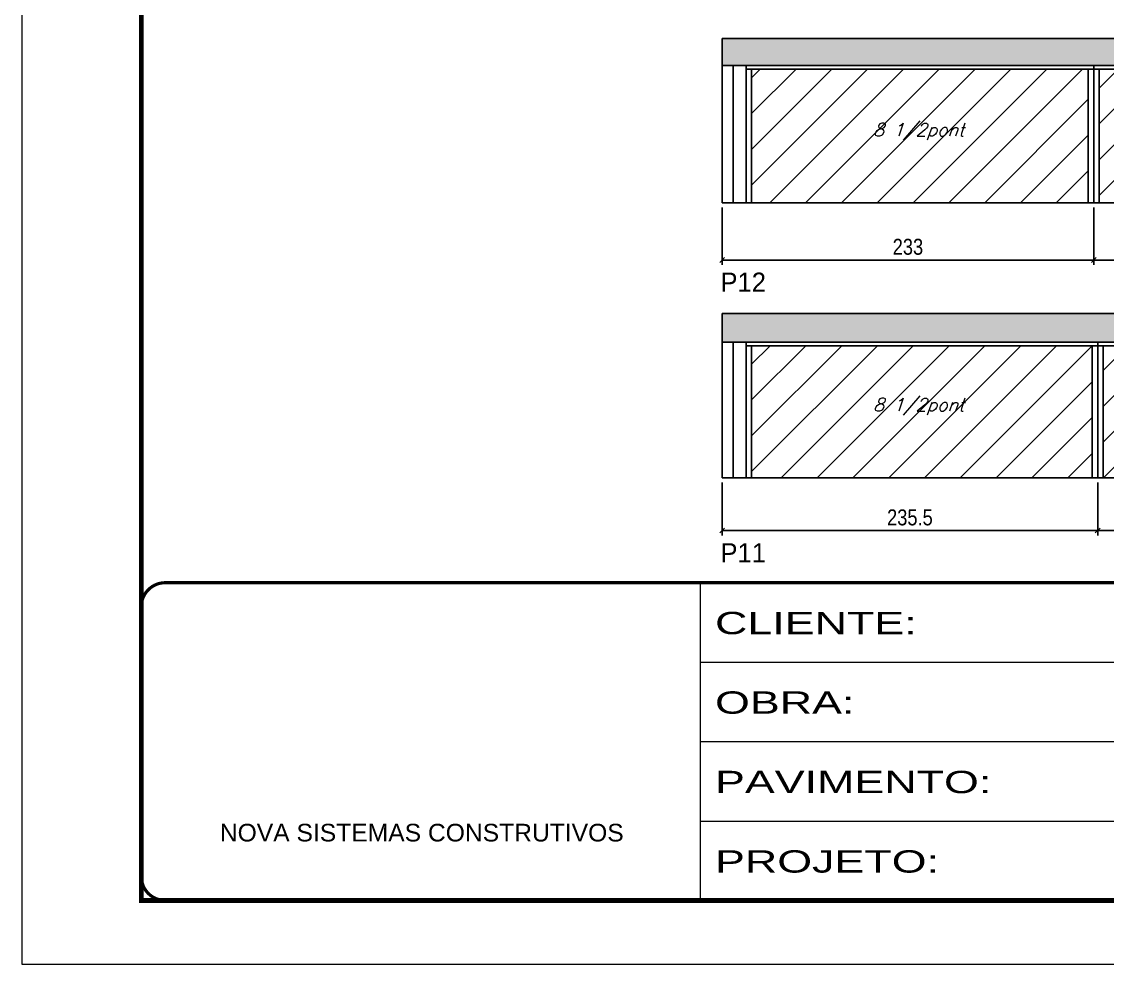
# Model space of a CAD drawing. Extents: x 13154 to 22413, y 1253 to 30260.
# Drawn here: x 16338 to 17018, y 26522 to 27113 of the extents above; entities that cross this region are included whole.
import ezdxf

# ---------------------------------------------------------------- set-up
doc = ezdxf.new("R2010")
doc.units = 0
doc.linetypes.add('CONTINUO', pattern=[0])
doc.linetypes.add('DASHED', pattern=[0.75, 0.5, -0.25])
for name, color, linetype in [('5', 5, 'Continuous'), ('COTA', 241, 'Continuous'), ('Painéis', 200, 'Continuous'), ('SARR_2.2x7', 40, 'Continuous'), ('SARR_3.5x7', 81, 'Continuous'), ('texto', 7, 'Continuous')]:
    doc.layers.add(name, color=color, linetype=linetype)
for name, color, linetype, lineweight in [('Folhas', 255, 'Continuous', 9), ('Hachura', 251, 'Continuous', 9), ('SARRAFO DE PRESSAO', 251, 'DASHED', 9)]:
    doc.layers.add(name, color=color, linetype=linetype, lineweight=lineweight)
doc.styles.add('ARIAL', font='arial.ttf')
doc.styles.add('COTA TECNICA', font='techl___.ttf', dxfattribs={"height": 10})
doc.styles.add('Romans', font='romans.shx')
doc.styles.add('ROMAS860', font='ROMAS860.SHX')
doc.styles.add('Tecnologia', font='')
doc.styles.get('Tecnologia').set_extended_font_data('Forgotten Futurist')
doc.dimstyles.new('PAINEL', dxfattribs={"dimtxt": 10, "dimasz": 3, "dimexe": 3, "dimexo": 3, "dimgap": 3, "dimtad": 1, "dimdec": 1, "dimzin": 12, "dimdsep": 46, "dimtxsty": 'COTA TECNICA', "dimblk1": 'OBLIQUE', "dimblk2": 'OBLIQUE', "dimsah": 1, "dimcen": 0.9, "dimclrd": 4, "dimclre": 4, "dimclrt": 240, "dimadec": 1, "dimazin": 3, "dimtfac": 1, "dimtdec": 1, "dimtmove": 0, "dimatfit": 3, "dimfxl": 1, "dimtolj": 1, "dimtzin": 12, "dimarcsym": 0})

# ---------------------------------------------------------------- blocks, each defined once
blk = doc.blocks.new('9999999999')
at = {"color": 30, "linetype": 'CONTINUO'}
for p, q in [((98564.56, 34230.21), (98564.56, 34429.45)), ((98564.56, 34379.64), (99583.98, 34379.64)), ((98564.56, 34329.83), (99487.98, 34329.83)), ((98564.56, 34280.02), (99487.98, 34280.02))]:
    blk.add_line(p, q, dxfattribs=at)
at = {"color": 30, "linetype": 'CONTINUO', "const_width": 2}
blk.add_lwpolyline([(99583.98, 34230.21), (99583.98, 34414.45, 0.414214), (99568.98, 34429.45), (98228.98, 34429.45, 0.414214), (98213.98, 34414.45), (98213.98, 34245.21, 0.414214), (98228.98, 34230.21), (99583.98, 34230.21)], format="xyb", dxfattribs=at)
at = {"layer": 'Folhas'}
blk.add_lwpolyline([(98138.98, 34190.21), (99623.98, 34190.21), (99623.98, 35240.21), (98138.98, 35240.21)], close=True, dxfattribs=at)
at = {"layer": 'Folhas', "color": 30, "const_width": 3}
blk.add_lwpolyline([(98213.98, 34230.21), (99583.98, 34230.21), (99583.98, 35200.21), (98213.98, 35200.21)], close=True, dxfattribs=at)
at = {"color": 7, "linetype": 'Continuous', "ltscale": 5, "style": 'ARIAL'}
blk.add_text('NOVA SISTEMAS CONSTRUTIVOS', height=11.0592, dxfattribs=at).set_placement((98263.19, 34267.21))
at = {"layer": 'Folhas', "color": 7, "style": 'Tecnologia', "width": 1.5}
for s, p in [('CLIENTE:', (98573.65, 34397.17)), ('OBRA:', (98573.65, 34347.31)), ('PAVIMENTO:', (98573.65, 34297.5)), ('PROJETO:', (98573.65, 34247.69))]:
    blk.add_text(s, height=14, dxfattribs=at).set_placement(p)
blk = doc.blocks.new('_Oblique')
at = {"color": 0, "linetype": 'ByBlock', "lineweight": -2}
blk.add_line((-0.5, -0.5), (0.5, 0.5), dxfattribs=at)
blk = doc.blocks.new('*D171')
at = {"layer": 'COTA', "color": 4, "lineweight": -2, "transparency": 16777216}
for p, q in [((16776.98, 26996.49), (16776.98, 26960.59)), ((17009.98, 26996.49), (17009.98, 26960.59)), ((16776.98, 26963.59), (17009.98, 26963.59))]:
    blk.add_line(p, q, dxfattribs=at)
at = {"layer": 'Defpoints', "color": 0, "transparency": 16777216}
for p in [(16776.98, 26999.49), (17009.98, 26999.49), (17009.98, 26963.59)]:
    blk.add_point(p, dxfattribs=at)
at = {"layer": 'COTA', "color": 4, "lineweight": -2, "transparency": 16777216, "xscale": 3, "yscale": 3, "zscale": 3, "rotation": 180}
blk.add_blockref('_Oblique', (16776.98, 26963.59), dxfattribs=at)
at = {"layer": 'COTA', "color": 4, "lineweight": -2, "transparency": 16777216, "xscale": 3, "yscale": 3, "zscale": 3}
blk.add_blockref('_Oblique', (17009.98, 26963.59), dxfattribs=at)
at = {"layer": 'COTA', "color": 240, "transparency": 16777216, "insert": (16893.48, 26971.81), "char_height": 10, "attachment_point": 5, "style": 'COTA TECNICA'}
blk.add_mtext('\\A1;233', dxfattribs=at)
blk = doc.blocks.new('*D172')
at = {"layer": 'COTA', "color": 4, "lineweight": -2, "transparency": 16777216}
for p, q in [((17009.98, 26996.49), (17009.98, 26960.59)), ((17253.98, 26996.49), (17253.98, 26960.59)), ((17009.98, 26963.59), (17253.98, 26963.59))]:
    blk.add_line(p, q, dxfattribs=at)
at = {"layer": 'Defpoints', "color": 0, "transparency": 16777216}
for p in [(17009.98, 26999.49), (17253.98, 26999.49), (17253.98, 26963.59)]:
    blk.add_point(p, dxfattribs=at)
at = {"layer": 'COTA', "color": 4, "lineweight": -2, "transparency": 16777216, "xscale": 3, "yscale": 3, "zscale": 3, "rotation": 180}
blk.add_blockref('_Oblique', (17009.98, 26963.59), dxfattribs=at)
at = {"layer": 'COTA', "color": 4, "lineweight": -2, "transparency": 16777216, "xscale": 3, "yscale": 3, "zscale": 3}
blk.add_blockref('_Oblique', (17253.98, 26963.59), dxfattribs=at)
at = {"layer": 'COTA', "color": 240, "transparency": 16777216, "insert": (17131.98, 26971.67), "char_height": 10, "attachment_point": 5, "style": 'COTA TECNICA'}
blk.add_mtext('\\A1;244', dxfattribs=at)
blk = doc.blocks.new('*D178')
at = {"layer": 'COTA', "color": 4, "lineweight": -2, "transparency": 16777216}
for p, q in [((16776.98, 26824.05), (16776.98, 26790.93)), ((17012.48, 26824.05), (17012.48, 26790.93)), ((16776.98, 26793.93), (17012.48, 26793.93))]:
    blk.add_line(p, q, dxfattribs=at)
at = {"layer": 'Defpoints', "color": 0, "transparency": 16777216}
for p in [(16776.98, 26827.05), (17012.48, 26827.05), (17012.48, 26793.93)]:
    blk.add_point(p, dxfattribs=at)
at = {"layer": 'COTA', "color": 4, "lineweight": -2, "transparency": 16777216, "xscale": 3, "yscale": 3, "zscale": 3, "rotation": 180}
blk.add_blockref('_Oblique', (16776.98, 26793.93), dxfattribs=at)
at = {"layer": 'COTA', "color": 4, "lineweight": -2, "transparency": 16777216, "xscale": 3, "yscale": 3, "zscale": 3}
blk.add_blockref('_Oblique', (17012.48, 26793.93), dxfattribs=at)
at = {"layer": 'COTA', "color": 240, "transparency": 16777216, "insert": (16894.73, 26802.15), "char_height": 10, "attachment_point": 5, "style": 'COTA TECNICA'}
blk.add_mtext('\\A1;235.5', dxfattribs=at)
blk = doc.blocks.new('*D179')
at = {"layer": 'COTA', "color": 4, "lineweight": -2, "transparency": 16777216}
for p, q in [((17012.48, 26824.05), (17012.48, 26790.93)), ((17256.48, 26824.05), (17256.48, 26790.93)), ((17012.48, 26793.93), (17256.48, 26793.93))]:
    blk.add_line(p, q, dxfattribs=at)
at = {"layer": 'Defpoints', "color": 0, "transparency": 16777216}
for p in [(17012.48, 26827.05), (17256.48, 26827.05), (17256.48, 26793.93)]:
    blk.add_point(p, dxfattribs=at)
at = {"layer": 'COTA', "color": 4, "lineweight": -2, "transparency": 16777216, "xscale": 3, "yscale": 3, "zscale": 3, "rotation": 180}
blk.add_blockref('_Oblique', (17012.48, 26793.93), dxfattribs=at)
at = {"layer": 'COTA', "color": 4, "lineweight": -2, "transparency": 16777216, "xscale": 3, "yscale": 3, "zscale": 3}
blk.add_blockref('_Oblique', (17256.48, 26793.93), dxfattribs=at)
at = {"layer": 'COTA', "color": 240, "transparency": 16777216, "insert": (17134.48, 26802.01), "char_height": 10, "attachment_point": 5, "style": 'COTA TECNICA'}
blk.add_mtext('\\A1;244', dxfattribs=at)

msp = doc.modelspace()

# ---------------------------------------------------------------- hatches: boundary and pattern name
at = {"layer": 'COTA'}
h = msp.add_hatch(dxfattribs=at)
h.set_pattern_fill('AR-CONC', color=256, scale=0.03)
h.paths.add_polyline_path([(17497.98, 27085.49), (17497.98, 27102.49), (16776.98, 27102.49), (16776.98, 27085.49)])
h = msp.add_hatch(dxfattribs=at)
h.set_pattern_fill('AR-CONC', color=256, scale=0.03)
h.set_pattern_definition([(50, (2.5, -172.444), (5.4655401, -0.47817257), [0.5715, -6.2865]), (355, (2.5, -172.444), (-1.0573026, 5.7317054), [0.4572, -5.0292175]), (100.451445, (2.9555, -172.4837), (4.4082374, 5.2535326), [0.4857003, -5.3427073]), (46.1842, (2.5, -170.92), (8.1323712, -1.2612698), [0.85725, -9.42975]), (96.635558, (3.178, -171.025), (7.122124, 7.4227837), [0.7285507, -8.0140682]), (351.18415, (2.5, -170.92), (7.122124, 7.4227837), [0.685799, -7.543792]), (21, (3.262, -171.301), (4.54843174, -3.06795595), [0.5715, -6.2865]), (326, (3.262, -171.301), (1.85406085, 5.525639), [0.4572, -5.0292]), (71.451445, (3.641, -171.5565), (6.4024926, 2.4576831), [0.4857003, -5.3426981]), (37.5, (2.5, -172.4439), (0.0926581, 2.53665117), [0, -4.96824, 0, -5.1054, 0, -5.04825]), (7.5, (2.5, -172.444), (2.00458988, 3.00541724), [0, -2.91084, 0, -4.85394, 0, -1.92405]), (327.5, (0.8007, -172.4439), (4.06771786, -0.17186232), [0, -1.905, 0, -5.9436, 0, -7.8867]), (317.5, (0.0387, -172.444), (4.44387544, 0.76279473), [0, -2.4765, 0, -3.94716, 0, -5.6007])])
h.paths.add_polyline_path([(17500.48, 26912.05), (17500.48, 26930.05), (16776.98, 26930.05), (16776.98, 26912.05)])
at = {"layer": 'Hachura', "linetype": 'ByBlock'}
h = msp.add_hatch(dxfattribs=at)
h.set_pattern_fill('ANSI31', color=256, scale=5)
h.paths.add_polyline_path([(17006.48, 26999.49), (17006.48, 27083.29), (16795.48, 27083.29), (16795.48, 26999.49)])
h.paths.add_polyline_path([(17250.48, 26999.49), (17250.48, 27083.29), (17013.48, 27083.29), (17013.48, 26999.49)])
h.paths.add_polyline_path([(17479.48, 26999.49), (17479.48, 27083.29), (17257.48, 27083.29), (17257.48, 26999.49)])
h = msp.add_hatch(dxfattribs=at)
h.set_pattern_fill('ANSI31', color=256, scale=5)
h.paths.add_polyline_path([(17008.98, 26827.05), (17008.98, 26909.85), (16795.48, 26909.85), (16795.48, 26827.05)])
h.paths.add_polyline_path([(17252.98, 26827.05), (17252.98, 26909.85), (17015.98, 26909.85), (17015.98, 26827.05)])
h.paths.add_polyline_path([(17481.98, 26827.05), (17481.98, 26909.85), (17259.98, 26909.85), (17259.98, 26827.05)])

# ---------------------------------------------------------------- linework, layer by layer
at = {"layer": 'COTA'}
for p, q in [((17497.98, 27102.49), (16776.98, 27102.49)), ((16776.98, 27102.49), (16776.98, 27085.49)), ((17500.48, 26930.05), (16776.98, 26930.05)), ((16776.98, 26930.05), (16776.98, 26912.05))]:
    msp.add_line(p, q, dxfattribs=at)
at = {"layer": 'Painéis', "linetype": 'Continuous'}
for p, q in [((16776.98, 26999.49), (16776.98, 27085.49)), ((16776.98, 27085.49), (17497.98, 27085.49)), ((17009.98, 26999.49), (17009.98, 27085.49)), ((16776.98, 26999.49), (17497.98, 26999.49)), ((16776.98, 26827.05), (16776.98, 26912.05)), ((16776.98, 26912.05), (17500.48, 26912.05)), ((17012.48, 26827.05), (17012.48, 26912.05)), ((16776.98, 26827.05), (17500.48, 26827.05))]:
    msp.add_line(p, q, dxfattribs=at)
at = {"layer": 'SARR_2.2x7', "linetype": 'Continuous'}
for p, q in [((16783.98, 27085.49), (16783.98, 26999.49)), ((16791.98, 27083.29), (17009.98, 27083.29)), ((17009.98, 27083.29), (17253.98, 27083.29)), ((16783.98, 26912.05), (16783.98, 26827.05)), ((16791.98, 26909.85), (17012.48, 26909.85)), ((17012.48, 26909.85), (17256.48, 26909.85))]:
    msp.add_line(p, q, dxfattribs=at)
at = {"layer": 'SARR_3.5x7'}
for p, q in [((16791.98, 27085.49), (16791.98, 26999.49)), ((16795.48, 27083.29), (16795.48, 26999.49)), ((17006.48, 27083.29), (17006.48, 26999.49)), ((17013.48, 27083.29), (17013.48, 26999.49)), ((16791.98, 26912.05), (16791.98, 26827.05)), ((16795.48, 26909.85), (16795.48, 26827.05)), ((17008.98, 26909.85), (17008.98, 26827.05)), ((17015.98, 26909.85), (17015.98, 26827.05))]:
    msp.add_line(p, q, dxfattribs=at)

# ---------------------------------------------------------------- block references
at = {"layer": 'SARRAFO DE PRESSAO', "color": 6, "linetype": 'ByBlock'}
msp.add_blockref('9999999999', (-81801.1, -7668.18), dxfattribs=at)

# ---------------------------------------------------------------- texts
at = {"layer": '5', "linetype": 'Continuous', "style": 'ROMAS860'}
for s, p in [('P12', (16775.94, 26943.7)), ('P11', (16775.94, 26774.03))]:
    msp.add_text(s, height=12, rotation=359.99996, dxfattribs=at).set_placement(p)
at = {"layer": 'texto', "color": 2, "char_height": 8, "attachment_point": 5, "style": 'Romans'}
for insert in [(16900.23, 27043.99), (16900.23, 26871.55)]:
    msp.add_mtext('{\\Q19;\\C256;8 1/2pont}', dxfattribs=dict(at, insert=insert))

# ---------------------------------------------------------------- dimensions: what is measured, and where the dimension line sits
at = {"layer": 'COTA'}
for base, p1, p2, picture, middle in [((17009.98, 26963.59), (16776.98, 26999.49), (17009.98, 26999.49), '*D171', (16893.48, 26971.81)), ((17012.48, 26793.93), (16776.98, 26827.05), (17012.48, 26827.05), '*D178', (16894.73, 26802.15))]:
    dim = msp.add_linear_dim(base=base, p1=p1, p2=p2, dimstyle='PAINEL', dxfattribs=at)
    dim.commit()
    dim.dimension.update_dxf_attribs({"geometry": picture, "text_midpoint": middle})
for base, p1, p2, picture, middle in [((17253.98, 26963.59), (17009.98, 26999.49), (17253.98, 26999.49), '*D172', (17131.98, 26971.67)), ((17256.48, 26793.93), (17012.48, 26827.05), (17256.48, 26827.05), '*D179', (17134.48, 26802.01))]:
    dim = msp.add_linear_dim(base=base, p1=p1, p2=p2, dimstyle='PAINEL', override={"dimtmove": 1}, dxfattribs=at)
    dim.commit()
    dim.dimension.update_dxf_attribs({"geometry": picture, "text_midpoint": middle})

doc.saveas('drawing.dxf')
